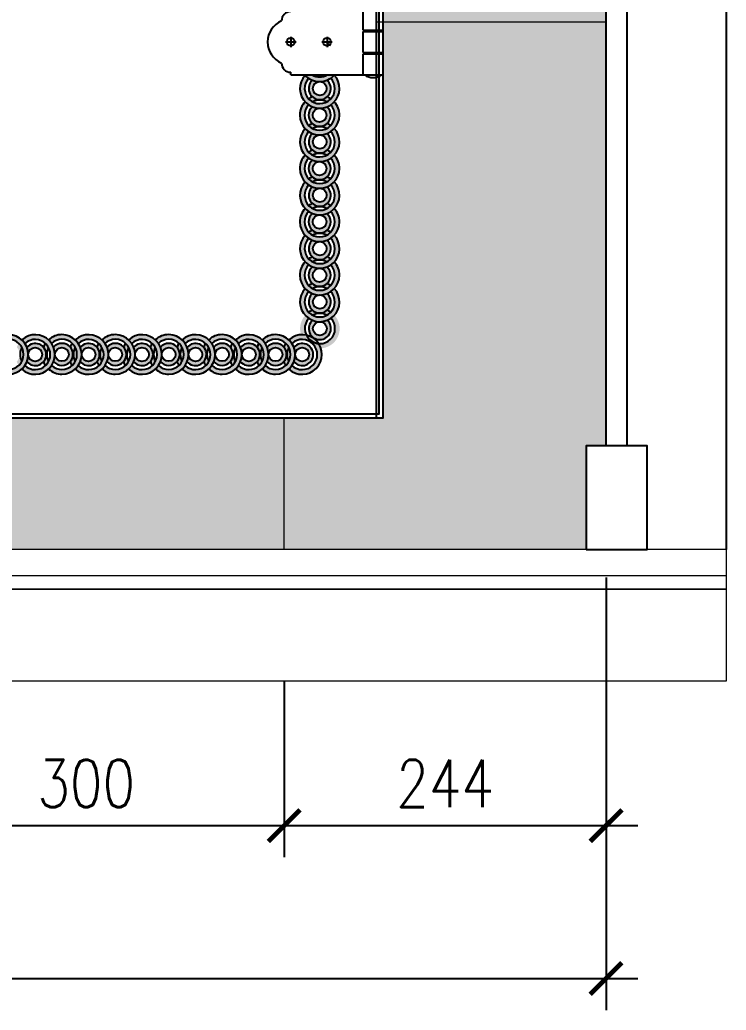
# Model space of a CAD drawing. Header units: millimetres. Extents: x -2167 to 6463, y 877 to 4714.
# Drawn here: x 913 to 1448, y 877 to 1628 of the extents above; entities that cross this region are included whole.
import ezdxf

# ---------------------------------------------------------------- set-up
doc = ezdxf.new("R2010")
doc.units = ezdxf.units.MM
for name, color, linetype in [('1', 7, 'Continuous'), ('deco', 4, 'Continuous'), ('G_board', 3, 'Continuous'), ('wall', 5, 'Continuous')]:
    doc.layers.add(name, color=color, linetype=linetype)
doc.layers.add('marble', color=7, linetype='Continuous', true_color=0xfff8db)
doc.styles.add('ROMANS', font='romans.shx', dxfattribs={"width": 0.8})
doc.dimstyles.new('dwgmodels.com', dxfattribs={"dimscale": 20, "dimtxt": 1.8, "dimasz": 1.2, "dimexe": 1.2, "dimexo": 5, "dimgap": 0.7, "dimtad": 1, "dimdec": 0, "dimzin": 0, "dimdsep": 46, "dimtxsty": 'ROMANS', "dimblk": 'ARCHTICK', "dimcen": 0, "dimdle": 1.2, "dimadec": 3, "dimazin": 0, "dimtfac": 1, "dimtdec": 0, "dimtofl": 0, "dimtmove": 2, "dimatfit": 3, "dimfxl": 1, "dimtolj": 1, "dimtzin": 0, "dimarcsym": 0})

# ---------------------------------------------------------------- blocks, each defined once
blk = doc.blocks.new('detail 1')
at = {"color": 0}
for p, q in [((-15, 25), (-70, 25)), ((-70, 25), (-70, 23)), ((-15, 9), (-15, 25)), ((-15, 25), (0, 25)), ((0, 9), (0, 25)), ((-15, 9), (0, 9)), ((-15, -8), (-15, 8)), ((-15, 8), (0, 8)), ((-14, 9), (-14, 8)), ((-1, 9), (-1, 8)), ((0, -8), (0, 8)), ((-74, 0), (-66, 0)), ((-70, 4), (-70, -4)), ((-46.5, 0), (-38.5, 0)), ((-42.5, 4), (-42.5, -4)), ((-15, -8), (0, -8)), ((-15, -25), (-15, -9)), ((-15, -9), (0, -9)), ((-14, -8), (-14, -9)), ((-1, -8), (-1, -9)), ((0, -25), (0, -9)), ((-70, -25), (-70, -23)), ((-70, -25), (0, -25))]:
    blk.add_line(p, q, dxfattribs=at)
for centre in [(-70, 0), (-42.5, 0)]:
    blk.add_circle(centre, 3, dxfattribs=at)
for centre, radius, start, end in [((-70, 16), 7, 90, 180), ((-7.5, 15.55424823349836), 11.4661338922223, 55.46658278208052, 124.5334172179195), ((-70, 0), 17.5, 113.6293777306665, 246.4218215217928), ((-70, -16), 7, 180, 270), ((-7.5, -15.55424823349836), 11.4661338922223, 235.4665827820805, 304.5334172179195)]:
    blk.add_arc(centre, radius, start, end, dxfattribs=at)
blk = doc.blocks.new('010 d 1')
at = {"layer": 'deco'}
for points in [[(338.0248166290476, 256.873031869949, -0.05945146505573029), (335.344643319484, 254.5382266128181, -2.295541670007369), (318.5793192912533, 254.4564622268626, -0.05945146505577126), (315.8765003537264, 256.7650146626947, 2.26807474215677)], [(338.1521858800697, 257.0156379212531), (332.6130846169981, 257.0156379212531, -0.2673053595532486), (321.189549348579, 257.0156379212531), (315.6504480855074, 257.0156379212531, 0.4514689446447266)], [(332.5117359356736, 253.0249584185476, -0.09490114665590406), (326.9744762235641, 251.9363984240663, -0.4156424207735775), (332.2346341318698, 246.7018265187871, -1), (321.7653658681011, 246.7018265187871, -0.4127858555257721), (326.9744710239393, 251.9363983987096, -0.09490123409775578), (321.4268519654288, 252.9708975050962, 2.649402887511769)], [(315.8765003537264, 216.2962276725557, 0.05945146505583607), (318.5793192912606, 213.9876752367236, 2.295541670009696), (335.3446433194767, 214.0694396226791, 0.05945146505580769), (338.0248166290476, 216.40424487981, -2.268074742157078)], [(315.8765003537264, 196.1698513847405, 0.05945146505580148), (318.5566736632973, 193.8350461276095, 0.1907644661140623), (315.4539487890434, 185.9986460335749, 1), (338.348685176541, 185.9986460335749, 0.1882384196150493), (335.3219976915207, 193.7532817416504, 0.05945146505583921), (338.0248166290476, 196.0618341774862, -0.1859482089239169), (341.9013169827886, 185.9986460335749, -0.9442006352803286), (311.9999999999854, 184.2808706763426), (311.9999999999854, 187.7164213908145, -0.1589121436864572)], [(318.5793192912533, 198.4784038205726, -0.05368345078365667), (321.4268519654215, 199.9639685423354, 0.3774435382074762), (332.5117359356664, 199.9099076288912, -0.0536834507838272), (335.3446433194767, 198.3966394346171, -0.08390256066464098), (332.3061651676981, 196.0897240067898, 0.2483491088320799), (321.5951518150687, 196.1419615554441, -0.08390256066454108)], [(338.0248166290476, 175.9354578896673, -2.268074742157065), (315.8765003537264, 175.8274406824166, 0.05945146505583717), (318.5793192912606, 173.5188882465845, 2.295541670009696), (335.3446433194767, 173.60065263254, 0.05945146505580769)], [(332.4744650173525, 179.7295750472658, -0.05368345078367235), (335.3219976915207, 178.244010325503, -0.08390256066451458), (332.3061651677126, 175.9075680603746, 0.2483491088324094), (321.5951518150687, 175.855330511713, -0.08390256066451454), (318.5566736632973, 178.1622459395476, -0.05368345078365555), (321.3895810471004, 179.6755141338181, 0.3774435382078785)], [(332.5117359356736, 159.4411206387485, -0.05368345078367088), (335.3446433194767, 157.927852444478, -0.08390256066446405), (332.3061651677199, 155.6209370166362, 0.2483491088325868), (321.5951518150687, 155.6731745653051, -0.08390256066451794), (318.5793192912533, 158.0096168304335, -0.0536834507836749), (321.4268519654215, 159.4951815521963, 0.3774435382078678)], [(318.6553566804942, 76.99027846419995, -0.05368345078363891), (321.4882640642973, 78.5035466584668, 0.3774435382082719), (332.5731480345567, 78.55760757191092, -0.05368345078348404), (335.4206807087103, 77.07204285015177, -0.0839025606643952), (332.4048481849022, 74.73560058502699, 0.2483491088322573), (321.6938348322656, 74.6833630363617, -0.08390256066460909)], [(182.2175586628946, 56.02481662906575, -0.05945146505583607), (184.5261110987267, 53.32199769153158, -2.295541670009696), (184.4443467127712, 36.55667366331181, -0.05945146505580769), (182.1095414556403, 33.87650035374099, 2.268074742157078)], [(200.0353825148704, 53.32199769153522, 0.05368345078365667), (198.5498177931149, 50.47446501736704, -0.3774435382074762), (198.6038787065554, 39.38958104712583, 0.0536834507838272), (200.1171469008332, 36.55667366331181, 0.08390256066464098), (202.4240623286605, 39.59515181509414, -0.2483491088320799), (202.3718247800061, 50.30616516772352, 0.08390256066454108)], [(202.3439349507098, 56.02481662906575, -0.05945146505580148), (204.6787402078407, 53.3446433194913, -0.1907644661140623), (212.5151403018681, 56.44736819374884, -1), (212.5151403018681, 33.55263180625116, -0.1882384196150493), (204.7605045937962, 36.57931929127153, -0.05945146505583921), (202.4519521579641, 33.87650035374099, 0.1859482089239169), (212.5151403018681, 30, 0.9442006352803286), (214.2329156591077, 59.90131698280675), (210.7973649446358, 59.90131698280675, 0.1589121436864572)], [(218.7842112881845, 39.42685196543971, 0.05368345078367235), (220.2697760099472, 36.57931929127153, 0.08390256066451458), (222.6062182750757, 39.59515181507959, -0.2483491088324094), (222.6584558237373, 50.30616516772352, 0.08390256066451454), (220.3515403959027, 53.34464331949493, 0.05368345078365555), (218.8382722016322, 50.51173593569183, -0.3774435382078785)], [(222.5783284457793, 33.87650035374099, 2.268074742157065), (222.6863456530336, 56.02481662906575, -0.05945146505583717), (224.9948980888657, 53.32199769153158, -2.295541670009696), (224.9131337029103, 36.55667366331181, -0.05945146505580769)], [(240.5041695050095, 53.32199769153522, 0.05368345078365667), (239.018604783254, 50.47446501736704, -0.3774435382074762), (239.0726656966945, 39.38958104712583, 0.0536834507838272), (240.5859338909722, 36.55667366331181, 0.08390256066464098), (242.8928493187996, 39.59515181509414, -0.2483491088320799), (242.8406117701452, 50.30616516772352, 0.08390256066454108)], [(242.8127219408489, 56.02481662906575, -0.05945146505580148), (245.1475271979798, 53.3446433194913, -0.1907644661140623), (252.9839272920071, 56.44736819374884, -1), (252.9839272920071, 33.55263180625116, -0.1882384196150493), (245.2292915839353, 36.57931929127153, -0.05945146505583921), (242.9207391481032, 33.87650035374099, 0.1859482089239169), (252.9839272920071, 30, 0.9442006352803286), (254.7017026492467, 59.90131698280675), (251.2661519347748, 59.90131698280675, 0.1589121436864572)], [(259.2529982783235, 39.42685196543971, 0.05368345078367235), (260.7385630000863, 36.57931929127153, 0.08390256066451458), (263.0750052652147, 39.59515181507959, -0.2483491088324094), (263.1272428138764, 50.30616516772352, 0.08390256066451454), (260.8203273860418, 53.34464331949493, 0.05368345078365555), (259.3070591917713, 50.51173593569183, -0.3774435382078785)], [(263.0471154359184, 33.87650035374099, 2.268074742157065), (263.1551326431727, 56.02481662906575, -0.05945146505583717), (265.4636850790048, 53.32199769153158, -2.295541670009696), (265.3819206930493, 36.55667366331181, -0.05945146505580769)], [(280.9729564951485, 53.32199769153522, 0.05368345078365667), (279.487391773393, 50.47446501736704, -0.3774435382074762), (279.5414526868335, 39.38958104712583, 0.0536834507838272), (281.0547208811113, 36.55667366331181, 0.08390256066464098), (283.3616363089386, 39.59515181509414, -0.2483491088320799), (283.3093987602842, 50.30616516772352, 0.08390256066454108)], [(283.2815089309879, 56.02481662906575, -0.05945146505580148), (285.6163141881188, 53.3446433194913, -0.1907644661140623), (293.4527142821462, 56.44736819374884, -1), (293.4527142821462, 33.55263180625116, -0.1882384196150493), (285.6980785740743, 36.57931929127153, -0.05945146505583921), (283.3895261382422, 33.87650035374099, 0.1859482089239169), (293.4527142821462, 30, 0.9442006352803286), (295.1704896393858, 59.90131698280675), (291.7349389249139, 59.90131698280675, 0.1589121436864572)], [(299.7217852684626, 39.42685196543971, 0.05368345078367235), (301.2073499902253, 36.57931929127153, 0.08390256066451458), (303.5437922553538, 39.59515181507959, -0.2483491088324094), (303.5960298040154, 50.30616516772352, 0.08390256066451454), (301.2891143761808, 53.34464331949493, 0.05368345078365555), (299.7758461819103, 50.51173593569183, -0.3774435382078785)], [(303.5159024260574, 33.87650035374099, 2.268074742157065), (303.6239196333117, 56.02481662906575, -0.05945146505583717), (305.9324720691438, 53.32199769153158, -2.295541670009696), (305.8507076831884, 36.55667366331181, -0.05945146505580769)]]:
    blk.add_hatch(color=8, dxfattribs=at).paths.add_polyline_path(points)
h = blk.add_hatch(color=8, dxfattribs=at)
h.paths.add_polyline_path([(315.8765003537264, 236.6386383748795, 0.05945146505581327), (318.5566736632973, 234.3038331177486, 0.1907644661139884), (315.4539487890434, 226.4674330237176), (311.9999999999854, 226.4674330237176), (311.9999999999854, 228.1852083809536, -0.158912143686435)])
h.paths.add_polyline_path([(318.5793192912533, 238.9471908107153, -0.05368345078365667), (321.4268519654215, 240.4327555324744, 0.3774435382074762), (332.5117359356664, 240.3786946190303, -0.0536834507838272), (335.3446433194767, 238.8654264247562, -0.08390256066464098), (332.3061651676981, 236.5585109969288, 0.2483491088320799), (321.5951518150687, 236.6107485455832, -0.08390256066454108)])
h.paths.add_polyline_path([(335.3219976915207, 234.2220687317931, 0.05945146505581555), (338.0248166290476, 236.5306211676252, -0.1859482089239192), (341.9013169827886, 226.4674330237176), (338.348685176541, 226.4674330237176, 0.1882384196150771)])
edge = h.paths.add_edge_path()
edge.add_arc((326.9013169827886, 226.4674330237176), 5.234634131884603, 360, 449.72057103817485, ccw=False)
edge.add_line((332.1359511146802, 226.4674330237176), (335.2894770937201, 226.4674330237176))
edge.add_arc((326.9013169827886, 226.4674330237176), 8.388160110928236, 360, 408.3631908153294)
edge.add_arc((326.9999999999854, 246.7018265187871), 14.99999999999986, 269.720571038175, 291.40538780452744, ccw=False)
edge = h.paths.add_edge_path()
edge.add_arc((326.9013169827886, 226.4674330237176), 5.234634131884603, 449.72057103817485, 540, ccw=False)
edge.add_arc((326.9999999999854, 246.7018265187871), 14.99999999999986, 248.03575427182528, 269.720571038175, ccw=False)
edge.add_arc((326.9013169827886, 226.4674330237176), 8.388160110927426, 491.0779512610138, 540)
edge.add_line((318.5131568718643, 226.4674330237176), (321.6666828509042, 226.4674330237176))
h = blk.add_hatch(color=8, dxfattribs=at)
h.paths.add_polyline_path([(318.5566736632973, 218.6310329296866, -0.05368345078365555), (321.3895810471004, 220.1443011239571, 0.3774435382078785), (332.4744650173525, 220.1983620374049, -0.05368345078367235), (335.3219976915207, 218.7127973156421, -0.08390256066451458), (332.3061651677126, 216.3763550505137, 0.2483491088324094), (321.5951518150687, 216.324117501852, -0.08390256066451454)], flags=17)
h.paths.add_polyline_path([(311.9999999999854, 224.7496576664817), (311.9999999999854, 226.4674330237176), (315.4539487890434, 226.4674330237176, 1), (338.348685176541, 226.4674330237176), (341.9013169827886, 226.4674330237176, -0.9442006352803286)])
edge = h.paths.add_edge_path()
edge.add_arc((326.9013169827886, 226.4674330237176), 5.234634131884603, 180, 360, ccw=False)
edge.add_line((321.6666828509042, 226.4674330237176), (318.5131568718643, 226.4674330237176))
edge.add_arc((326.9013169827886, 226.4674330237176), 8.388160110927968, 540, 720)
edge.add_line((335.2894770937201, 226.4674330237176), (332.1359511146802, 226.4674330237176))
h = blk.add_hatch(color=8, dxfattribs=at)
edge = h.paths.add_edge_path()
edge.add_arc((326.9999999999854, 206.2330395286481), 5.234634131884632, 180, 540, ccw=False)
edge = h.paths.add_edge_path()
edge.add_arc((326.9013169827886, 226.4674330237176), 15.00000000000008, 248.5946121954816, 270.2794289618319, ccw=False)
edge.add_arc((326.9999999999854, 206.2330395286481), 8.388160110927997, 491.6368091846762, 768.9220487389896)
edge.add_arc((326.9013169827886, 226.4674330237176), 15.00000000000008, 270.27942896183185, 291.96424572818415, ccw=False)
h = blk.add_hatch(color=8, dxfattribs=at)
edge = h.paths.add_edge_path()
edge.add_arc((326.9013169827886, 185.9986460335786), 5.234634131884603, 180, 540, ccw=False)
edge = h.paths.add_edge_path()
edge.add_arc((326.9999999999854, 206.2330395286481), 14.99999999999987, 248.03575427181602, 269.72057103816854, ccw=False)
edge.add_arc((326.9013169827886, 185.9986460335749), 8.388160110928236, 491.0779512610071, 768.3631908153294)
edge.add_arc((326.9999999999854, 206.2330395286481), 14.99999999999987, 269.72057103816854, 291.4053878045181, ccw=False)
h = blk.add_hatch(color=8, dxfattribs=at)
edge = h.paths.add_edge_path()
edge.add_arc((326.9999999999854, 165.7642525385054), 5.234634131884603, 180, 540, ccw=False)
edge = h.paths.add_edge_path()
edge.add_arc((326.9013169827958, 185.9986460335749), 15.00000000000002, 248.5946121954725, 270.27942896182543, ccw=False)
edge.add_arc((326.9999999999854, 165.7642525385054), 8.38816011092797, 491.6368091846666, 768.9220487389805)
edge.add_arc((326.9013169827958, 185.9986460335749), 15.00000000000002, 270.2794289618254, 291.96424572817466, ccw=False)
h = blk.add_hatch(color=8, dxfattribs=at)
h.paths.add_polyline_path([(311.9999999999854, 143.8120836862036), (311.9999999999854, 147.2476344006755, -0.1589121436864541), (315.8765003537264, 155.7010643945978, 0.05945146505582116), (318.5566736633045, 153.3662591374741, 0.190764466114197), (315.4539487890434, 145.5298590434359, 1), (338.348685176541, 145.5298590434359, 0.1882384196150493), (335.3219976915207, 153.2844947515114, 0.05945146505583921), (338.0248166290476, 155.5930471873471, -0.1859482089239169), (341.9013169827886, 145.5298590434359, -0.9442006352803286)])
h.paths.add_polyline_path([(318.5566736632973, 137.6934589494085, -0.05368345078365555), (321.3895810471004, 139.2067271436754, 0.3774435382078785), (332.4744650173525, 139.2607880571268, -0.05368345078367235), (335.3219976915207, 137.775223335364, -0.08390256066451458), (332.3061651677126, 135.4387810702356, 0.2483491088324094), (321.5951518150687, 135.3865435215703, -0.08390256066451454)], flags=17)
h.paths.add_polyline_path([(315.8765003537264, 135.3586536922776, 0.05945146505583607), (318.5793192912606, 133.0501012564418, 2.295541670009696), (335.3446433194767, 133.1318656423973, 0.05945146505580769), (338.0248166290476, 135.4666708995283, -2.268074742157078)])
h.paths.add_polyline_path([(318.5793192912533, 117.5408298402945, -0.05368345078365667), (321.4268519654215, 119.0263945620572, 0.3774435382074762), (332.5117359356664, 118.9723336486095, -0.0536834507838272), (335.3446433194767, 117.4590654543354, -0.08390256066464098), (332.3061651676981, 115.152150026508, 0.2483491088320799), (321.5951518150687, 115.2043875751624, -0.08390256066454108)], flags=17)
h.paths.add_polyline_path([(335.3219976915207, 112.8157077613723, 0.05945146505581773), (338.0248166290476, 115.1242601972081, -0.1859482089239186), (341.9013169827886, 105.0610720532968, -0.9442006352803286), (311.9999999999854, 103.3432966960609), (311.9999999999854, 106.7788474105328, -0.1589121436864541), (315.8765003537264, 115.2322774044587, 0.05945146505582116), (318.5566736633045, 112.8974721473314, 0.190764466114197), (315.4539487890434, 105.0610720532968, 1), (338.348685176541, 105.0610720532968, 0.1882384196150778)])
h = blk.add_hatch(color=8, dxfattribs=at)
edge = h.paths.add_edge_path()
edge.add_arc((326.9013169827886, 145.5298590434359), 5.234634131884603, 180, 540, ccw=False)
edge = h.paths.add_edge_path()
edge.add_arc((326.9999999999854, 165.7642525385054), 14.99999999999991, 248.0357542718158, 269.72057103816877, ccw=False)
edge.add_arc((326.9013169827958, 145.5298590434359), 8.388160110926211, 491.0779512610223, 768.3631908153358)
edge.add_arc((326.9999999999854, 165.7642525385054), 14.99999999999991, 269.72057103816877, 291.40538780451834, ccw=False)
h = blk.add_hatch(color=8, dxfattribs=at)
h.paths.add_polyline_path([(321.3895810471004, 70.91541696291824, 0.09490123409785182), (326.9268459588347, 69.8268569430802, 0.4156427120057972), (321.6666828509042, 64.59228506315776, 1), (332.1359511146802, 64.59228506315776, 0.4127858555258322), (326.9268459588347, 69.8268569430802, 0.09490123409785421), (332.4744650173525, 70.86135604947049, -0.2142134381102098), (335.2894770937201, 64.59228506315776, -1), (318.5131568718643, 64.59228506315776, -0.2167651491654236)])
h.paths.add_polyline_path([(321.4268519654215, 91.09574954454001, 0.09490123409785127), (326.9744710239393, 90.06125043814973, 0.4127858555258322), (321.7653658681011, 84.82667855822729, 1), (332.2346341318698, 84.82667855822729, 0.415642712005794), (326.9744710239393, 90.06125043814973, 0.0949012340978565), (332.5117359356736, 91.14981045798777, -2.64940288751044)])
h.paths.add_polyline_path([(318.5131568718643, 105.0610720532968, -0.2167651491653986), (321.3895810471004, 111.3842039530609, 0.09490123409788347), (326.9268459588347, 110.2956439332193, 0.415642712005743), (321.6666828509042, 105.0610720532968, 1), (332.1359511146802, 105.0610720532968, 0.4127858555257814), (326.9268459588347, 110.2956439332193, 0.09490123409786572), (332.4744650173525, 111.3301430396095, -0.2142134381101718), (335.2894770937201, 105.0610720532968, -1)])
h.paths.add_polyline_path([(321.4268519654215, 131.5645365346791, 0.09490123409786369), (326.9744710239393, 130.5300374282888, 0.4127858555257814), (321.7653658681011, 125.2954655483663, 1), (332.2346341318698, 125.2954655483663, 0.415642712005743), (326.9744710239393, 130.5300374282888, 0.09490123409786891), (332.5117359356736, 131.6185974481268, -2.649402887509968)])
h = blk.add_hatch(color=8, dxfattribs=at)
h.paths.add_polyline_path([(318.5566736632973, 97.22467195926583, -0.05368345078365555), (321.3895810471004, 98.73794015353633, 0.3774435382078785), (332.4744650173525, 98.79200106698408, -0.05368345078367235), (335.3219976915207, 97.30643634522494, -0.08390256066451458), (332.3061651677126, 94.96999408009287, 0.2483491088324094), (321.5951518150687, 94.91775653143122, -0.08390256066451454)])
h.paths.add_polyline_path([(315.8765003537264, 94.88986670213853, 0.05945146505583607), (318.5793192912606, 92.5813142663028, 2.295541670009696), (335.3446433194767, 92.66307865225826, 0.05945146505580769), (338.0248166290476, 94.9978839093892, -2.268074742157078)])
h = blk.add_hatch(color=8, dxfattribs=at)
h.paths.add_polyline_path([(315.9751833709233, 74.65547320706537, 0.05945146505586778), (318.6780023084575, 72.34692077123327, 0.30023562209265), (316.6576711078524, 59.89893776379176, 0.06127627796254507), (313.0307923779474, 59.38705183471393, -0.2793924117047625)])
h.paths.add_polyline_path([(335.4433263366736, 72.42868515719238, 0.05945146505574787), (338.1234996462445, 74.76349041431604, -0.1589121436883807), (341.9999999999927, 66.3100604202773), (341.9999999999927, 62.87450970598002, -0.3075336562293679), (330.9927150920703, 50.10655021125785, 0.06127627796237676), (329.3117483798342, 53.36087463240983, 0.5893626497081862)])
h = blk.add_hatch(color=8, dxfattribs=at)
h.paths.add_polyline_path([(91.10877933145093, 60, -1), (91.10877933145093, 30, -0.1859482089239019), (81.04559118753969, 33.87650035374099, 0.05945146505582068), (83.35414362337906, 36.57931929126789, 0.1882384196149307), (91.10877933145093, 33.55263180625116, 1), (91.10877933145093, 56.44736819374884, 0.1907644661140298), (83.27237923741632, 53.34464331949493, 0.05945146505583004), (80.93757398028538, 56.02481662906575, -0.1884721506643295)])
h.paths.add_polyline_path([(97.43191123121505, 50.51173593569183, -0.05368345078366103), (98.94517942547827, 53.34464331949493, -0.08390256066451372), (101.2520948533129, 50.30616516772352, 0.2483491088324228), (101.1998573046512, 39.59515181507959, -0.08390256066450899), (98.8634150395228, 36.57931929127153, -0.05368345078366642), (97.37785031776002, 39.42685196543971, 0.3774435382078956)], flags=17)
h.paths.add_polyline_path([(101.1719674753549, 33.87650035374099, 0.05945146505583442), (103.5067727324858, 36.55667366331181, 2.295541670009481), (103.5885371184486, 53.32199769153522, 0.05945146505584114), (101.2799846826092, 56.02481662906575, -2.268074742156999)])
h.paths.add_polyline_path([(105.0200409267563, 39.38958104711492, 0.09490123409786126), (106.1086009466017, 44.92684595885294, 1.002441455658438), (116.5778069584048, 44.90131698280675, 0.9975644905304957), (106.1086009466017, 44.92684595885294, 0.0949012340978676), (105.0741018402114, 50.47446501736704, -2.649402887509948)], flags=17)
h.paths.add_polyline_path([(117.6122438128295, 50.47446501737068, -0.05368345078363309), (119.0978085345923, 53.32199769153522, -0.08390256066447437), (121.434250799728, 50.30616516772716, 0.2483491088324942), (121.4864883483824, 39.59515181508323, -0.08390256066451782), (119.1795729205478, 36.55667366331181, -0.05368345078366085), (117.6663047262773, 39.38958104711492, 0.3774435382079481)], flags=17)
h = blk.add_hatch(color=8, dxfattribs=at)
h.paths.add_polyline_path([(131.57756632159, 60, -1), (131.57756632159, 30, -0.1859482089238938), (121.5143781776787, 33.87650035374099, 0.05945146505582093), (123.8229306135108, 36.57931929127153, 0.1882384196150801), (131.57756632159, 33.55263180625116, 1), (131.57756632159, 56.44736819374884, 0.1907644661140095), (123.7411662275554, 53.34464331949493, 0.0594514650558185), (121.4063609704244, 56.02481662906575, -0.1884721506643204)])
h.paths.add_polyline_path([(131.57756632159, 53.38816011092786, -1), (131.57756632159, 36.61183988907214, -0.2142134381101417), (125.3084953352809, 39.42685196543607, 0.09490117566719697), (126.3429944586169, 44.97446754944758, 0.997564159483277), (136.8122004534744, 45, 1.002441126186919), (126.3429944248855, 44.97447446455408, 0.09490117623740187), (125.2544344218259, 50.51173593569183, -0.2167651491653838)], flags=17)
h = blk.add_hatch(color=8, dxfattribs=at)
h.paths.add_polyline_path([(139.4139664156246, 53.34464331949493, 0.05368345078365555), (137.9006982213541, 50.51173593569183, -0.3774435382078785), (137.8466373079063, 39.42685196543971, 0.05368345078367235), (139.3322020296619, 36.57931929127153, 0.08390256066451458), (141.6686442947976, 39.59515181507959, -0.2483491088324094), (141.7208818434592, 50.30616516772352, 0.08390256066451454)])
h.paths.add_polyline_path([(141.7487716727483, 56.02481662906575, -0.05945146505583607), (144.0573241085876, 53.32199769153158, -2.295541670009696), (143.9755597226322, 36.55667366331181, -0.05945146505580769), (141.6407544655012, 33.87650035374099, 2.268074742157078)])
edge = h.paths.add_edge_path()
edge.add_arc((151.8119598166595, 44.90131698280675), 5.234634131884633, 180, 540, ccw=False)
edge = h.paths.add_edge_path()
edge.add_arc((131.57756632159, 44.99999999999636), 15.00000000000064, 359.72057103817644, 381.4053878045282, ccw=False)
edge.add_arc((131.57756632159, 44.99999999999636), 15.00000000000064, 338.03575427182705, 359.72057103817644, ccw=False)
edge.add_arc((151.8119598166595, 44.90131698280675), 8.388160110928315, 221.0779512610155, 498.3631908153313)
h = blk.add_hatch(color=8, dxfattribs=at)
h.paths.add_polyline_path([(161.8751479605708, 56.02481662906575, -0.05945146505581327), (164.2099532177017, 53.34464331949493, -0.1907644661139884), (172.046353311729, 56.44736819374884), (172.046353311729, 59.90131698280675), (170.3285779544967, 59.90131698280675, 0.158912143686435)])
h.paths.add_polyline_path([(159.5665955247314, 53.32199769153522, 0.05368345078365667), (158.0810308029759, 50.47446501736704, -0.3774435382074762), (158.1350917164164, 39.38958104712583, 0.0536834507838272), (159.6483599106941, 36.55667366331181, 0.08390256066464098), (161.9552753385215, 39.59515181509414, -0.2483491088320799), (161.9030377898671, 50.30616516772352, 0.08390256066454108)])
h.paths.add_polyline_path([(164.2917176036572, 36.57931929127153, -0.05945146505581555), (161.9831651678251, 33.87650035374099, 0.1859482089239192), (172.046353311729, 30), (172.046353311729, 33.55263180624752, -0.1882384196150771)])
edge = h.paths.add_edge_path()
edge.add_arc((172.046353311729, 45), 5.234634131884625, 90.00000000000972, 180.2794289618283, ccw=False)
edge.add_line((172.046353311729, 50.23463413188438), (172.046353311729, 53.38816011092786))
edge.add_arc((172.046353311729, 45), 8.388160110927828, 450.0000000000085, 498.9220487389934)
edge.add_arc((151.8119598166595, 44.90131698280675), 14.99999999999925, 360.279428961827, 381.9642457281749, ccw=False)
edge = h.paths.add_edge_path()
edge.add_arc((172.046353311729, 45), 5.234634131884625, 180.2794289618283, 269.99999999999034, ccw=False)
edge.add_arc((151.8119598166595, 44.90131698280675), 14.99999999999925, 338.5946121954732, 360.279428961827, ccw=False)
edge.add_arc((172.046353311729, 45), 8.388160110928409, 221.6368091846658, 269.9999999999985)
edge.add_line((172.046353311729, 36.61183988907214), (172.046353311729, 39.76536586811562))
h = blk.add_hatch(color=8, dxfattribs=at)
h.paths.add_polyline_path([(179.8827534057637, 53.34464331949493, 0.05368345078365555), (178.3694852114932, 50.51173593569183, -0.3774435382078785), (178.3154242980454, 39.42685196543971, 0.05368345078367235), (179.8009890198009, 36.57931929127153, 0.08390256066451458), (182.1374312849366, 39.59515181507959, -0.2483491088324094), (182.1896688335983, 50.30616516772352, 0.08390256066451454)], flags=17)
h.paths.add_polyline_path([(173.7641286689686, 59.90131698280675), (172.046353311729, 59.90131698280675), (172.046353311729, 56.44736819374884, -1), (172.046353311729, 33.55263180625116), (172.046353311729, 30, 0.9442006352803286)])
edge = h.paths.add_edge_path()
edge.add_arc((172.046353311729, 45), 5.234634131884624, 269.9999999999897, 450.0000000000103, ccw=False)
edge.add_line((172.046353311729, 39.76536586811562), (172.046353311729, 36.61183988907214))
edge.add_arc((172.046353311729, 45), 8.388160110928311, 270, 450)
edge.add_line((172.046353311729, 53.38816011092786), (172.046353311729, 50.23463413188438))
h = blk.add_hatch(color=8, dxfattribs=at)
edge = h.paths.add_edge_path()
edge.add_arc((192.2807468067986, 44.90131698280675), 5.234634131884619, 180, 540, ccw=False)
edge = h.paths.add_edge_path()
edge.add_arc((172.046353311729, 45), 15.00000000000054, 359.72057103816974, 381.40538780452084, ccw=False)
edge.add_arc((172.046353311729, 45), 15.00000000000054, 338.03575427181937, 359.72057103816974, ccw=False)
edge.add_arc((192.2807468067986, 44.90131698280675), 8.388160110928256, 221.0779512610074, 498.3631908153224)
h = blk.add_hatch(color=8, dxfattribs=at)
edge = h.paths.add_edge_path()
edge.add_arc((212.5151403018681, 45), 5.234634131884619, 180, 540, ccw=False)
edge = h.paths.add_edge_path()
edge.add_arc((192.2807468067986, 44.90131698280675), 14.99999999999926, 360.2794289618337, 381.96424572818233, ccw=False)
edge.add_arc((192.2807468067986, 44.90131698280675), 14.99999999999926, 338.5946121954807, 360.2794289618337, ccw=False)
edge.add_arc((212.5151403018681, 45), 8.388160110928409, 221.6368091846658, 498.9220487389924)
h = blk.add_hatch(color=8, dxfattribs=at)
edge = h.paths.add_edge_path()
edge.add_arc((232.7495337969376, 44.90131698280675), 5.234634131884619, 180, 540, ccw=False)
edge = h.paths.add_edge_path()
edge.add_arc((212.5151403018681, 44.99999999999636), 15.00000000000064, 359.72057103817644, 381.4053878045282, ccw=False)
edge.add_arc((212.5151403018681, 44.99999999999636), 15.00000000000064, 338.03575427182705, 359.72057103817644, ccw=False)
edge.add_arc((232.7495337969376, 44.90131698280675), 8.388160110928315, 221.0779512610155, 498.3631908153313)
h = blk.add_hatch(color=8, dxfattribs=at)
edge = h.paths.add_edge_path()
edge.add_arc((252.9839272920071, 45), 5.234634131884619, 180, 540, ccw=False)
edge = h.paths.add_edge_path()
edge.add_arc((232.7495337969376, 44.90131698280675), 14.99999999999926, 360.2794289618337, 381.96424572818233, ccw=False)
edge.add_arc((232.7495337969376, 44.90131698280675), 14.99999999999926, 338.5946121954807, 360.2794289618337, ccw=False)
edge.add_arc((252.9839272920071, 45), 8.388160110928409, 221.6368091846658, 498.9220487389924)
h = blk.add_hatch(color=8, dxfattribs=at)
edge = h.paths.add_edge_path()
edge.add_arc((273.2183207870767, 44.90131698280675), 5.234634131884619, 180, 540, ccw=False)
edge = h.paths.add_edge_path()
edge.add_arc((252.9839272920071, 44.99999999999636), 15.00000000000064, 359.72057103817644, 381.4053878045282, ccw=False)
edge.add_arc((252.9839272920071, 44.99999999999636), 15.00000000000064, 338.03575427182705, 359.72057103817644, ccw=False)
edge.add_arc((273.2183207870767, 44.90131698280675), 8.388160110928315, 221.0779512610155, 498.3631908153313)
h = blk.add_hatch(color=8, dxfattribs=at)
edge = h.paths.add_edge_path()
edge.add_arc((293.4527142821462, 45), 5.234634131884619, 180, 540, ccw=False)
edge = h.paths.add_edge_path()
edge.add_arc((273.2183207870767, 44.90131698280675), 14.99999999999926, 360.2794289618337, 381.96424572818233, ccw=False)
edge.add_arc((273.2183207870767, 44.90131698280675), 14.99999999999926, 338.5946121954807, 360.2794289618337, ccw=False)
edge.add_arc((293.4527142821462, 45), 8.388160110928409, 221.6368091846658, 498.9220487389924)
h = blk.add_hatch(color=8, dxfattribs=at)
edge = h.paths.add_edge_path()
edge.add_arc((313.6871077772157, 44.90131698280675), 5.234634131884619, 180, 540, ccw=False)
edge = h.paths.add_edge_path()
edge.add_arc((293.4527142821462, 44.99999999999636), 15.00000000000064, 359.72057103817644, 381.4053878045282, ccw=False)
edge.add_arc((293.4527142821462, 44.99999999999636), 15.00000000000064, 338.03575427182705, 359.72057103817644, ccw=False)
edge.add_arc((313.6871077772157, 44.90131698280675), 8.388160110928315, 221.0779512610155, 498.3631908153313)
h = blk.add_hatch(color=8, dxfattribs=at)
h.paths.add_polyline_path([(313.0307923779546, 59.38705183471029, -0.06127627796242364), (316.6576711078524, 59.89893776378813, 0.1049106412440202), (319.4627658757527, 56.0638029020447, 0.1049106412441807), (314.7117590901908, 56.13272741355831, -0.06127627796239168)])
h.paths.add_polyline_path([(324.5607415942723, 53.42979914392345, 0.1049106412440491), (329.3117483798269, 53.36087463240983, -0.06127627796254378), (330.9927150920776, 50.10655021125422, -0.06127627796257713), (327.3658363621726, 49.59466428216911, 0.1049106412441864)])
edge = h.paths.add_edge_path()
edge.add_arc((313.6313281186231, 44.90131698280675), 11.44736819375195, 386.08355574924957, 441.7290852717473, ccw=False)
edge.add_arc((327.0986830171751, 64.59228506315776), 14.99999999999752, 257.7375210276435, 271.0205045664842)
edge.add_arc((316.9248244529299, 44.90131698272307), 11.44736819375195, 384.204430586526, 408.1605460011459)
edge.add_arc((327.0986830172187, 64.59228506312502), 11.44736819374847, 228.1605460005138, 257.1907907531167, ccw=False)
edge.add_arc((316.9248244528353, 44.90131698280675), 11.44736819375195, 437.1907907531167, 458.2709147282527)
at = {"layer": 'deco', "color": 0}
for centre in [(326.9999999999854, 246.7018265187871), (326.9013169827886, 226.4674330237176), (326.9999999999854, 206.2330395286481), (326.9013169827886, 185.9986460335786), (326.9999999999854, 165.7642525385054), (326.9013169827886, 145.5298590434359), (326.9999999999854, 125.2954655483663), (326.9013169827886, 105.0610720532968), (326.9999999999854, 84.82667855822729), (327.0986830171823, 64.59228506315776), (111.3431728265205, 44.90131698280675), (131.57756632159, 45), (151.8119598166595, 44.90131698280675), (172.046353311729, 45), (192.2807468067986, 44.90131698280675), (212.5151403018681, 45), (232.7495337969376, 44.90131698280675), (252.9839272920071, 45), (273.2183207870767, 44.90131698280675), (293.4527142821462, 45), (313.6871077772157, 44.90131698280675)]:
    blk.add_circle(centre, 5.234634131884624, dxfattribs=at)
for centre, radius, start, end in [((326.9013169827886, 266.9362200138567), 15, 55.74421229065599, 68.03575427182392), ((326.9999999999854, 246.7018265187871), 15, 137.8650410652823, 42.6938168584242), ((326.9013169827886, 266.9362200138567), 15, 221.4046040896254, 318.5953959103746), ((326.9013169827886, 266.9362200138567), 11.44736819375063, 240.0688467102119, 299.9311532897881), ((326.9999999999854, 246.7018265187871), 11.44736819375063, 137.3579150230787, 43.20094290025797), ((326.9999999999854, 246.7018265187871), 8.388160110927936, 131.6368091847651, 48.92204873886028), ((326.9013169827886, 226.4674330237176), 15, 111.4053878045185, 123.69692978597), ((326.9013169827886, 226.4674330237176), 15, 137.3061831415758, 180), ((326.9013169827886, 226.4674330237176), 11.44736819375063, 136.799057099742, 180), ((326.9013169827886, 226.4674330237176), 11.44736819375063, 61.82620321212362, 117.6149388639875), ((326.9013169827886, 226.4674330237176), 15, 55.74421229065599, 68.03575427182392), ((326.9013169827886, 226.4674330237176), 11.44736819375063, 0, 42.64208497692129), ((326.9013169827886, 226.4674330237176), 15, 0, 42.13495893471769), ((326.9013169827886, 226.4674330237176), 15, 180, 0), ((326.9013169827886, 226.4674330237176), 11.44736819375063, 180, 0), ((326.9013169827886, 226.4674330237176), 8.388160110927936, 131.0779512611397, 180), ((326.9013169827886, 226.4674330237176), 8.388160110927936, 180, 0), ((326.9013169827886, 226.4674330237176), 8.388160110927936, 0, 48.36319081523494), ((326.9999999999854, 206.2330395286481), 15, 111.9642457281761, 124.255787709344), ((326.9999999999854, 206.2330395286481), 15, 56.30307021402996, 68.59461219548152), ((326.9999999999854, 206.2330395286481), 15, 137.8650410652823, 42.6938168584242), ((326.9999999999854, 206.2330395286481), 11.44736819375063, 137.3579150230787, 43.20094290025797), ((326.9999999999854, 206.2330395286481), 8.388160110927936, 131.6368091847651, 48.92204873886028), ((326.9999999999854, 206.2330395286481), 11.44736819375063, 62.38506113601251, 118.1737967878764), ((326.9013169827886, 185.9986460335786), 15, 137.3061831415758, 180), ((326.9013169827886, 185.9986460335786), 15, 111.4053878045185, 123.69692978597), ((326.9013169827886, 185.9986460335786), 11.44736819375063, 61.82620321212362, 117.6149388639875), ((326.9013169827886, 185.9986460335786), 15, 55.74421229065599, 68.03575427182392), ((326.9013169827886, 185.9986460335786), 15, 0, 42.13495893471769), ((326.9013169827886, 185.9986460335786), 11.44736819375063, 136.799057099742, 180), ((326.9013169827886, 185.9986460335786), 8.388160110927936, 131.0779512611397, 180), ((326.9013169827886, 185.9986460335786), 8.388160110927936, 0, 48.36319081523494), ((326.9013169827886, 185.9986460335786), 11.44736819375063, 0, 42.64208497692129), ((326.9013169827886, 185.9986460335786), 15, 180, 0), ((326.9013169827886, 185.9986460335786), 11.44736819375063, 180, 0), ((326.9013169827886, 185.9986460335786), 8.388160110927936, 180, 0), ((326.9999999999854, 165.7642525385054), 15, 137.8650410652823, 42.6938168584242), ((326.9999999999854, 165.7642525385054), 11.44736819375063, 137.3579150230787, 43.20094290025797), ((326.9999999999854, 165.7642525385054), 15, 111.9642457281761, 124.255787709344), ((326.9999999999854, 165.7642525385054), 11.44736819375063, 62.38506113601251, 118.1737967878764), ((326.9999999999854, 165.7642525385054), 15, 56.30307021402996, 68.59461219548152), ((326.9999999999854, 165.7642525385054), 8.388160110927936, 131.6368091847651, 48.92204873886028), ((326.9013169827886, 145.5298590434359), 15, 111.4053878045185, 123.69692978597), ((326.9013169827886, 145.5298590434359), 15, 55.74421229065599, 68.03575427182392), ((326.9013169827886, 145.5298590434359), 15, 137.3061831415758, 180), ((326.9013169827886, 145.5298590434359), 11.44736819375063, 136.799057099742, 180), ((326.9013169827886, 145.5298590434359), 8.388160110927936, 131.0779512611397, 180), ((326.9013169827886, 145.5298590434359), 11.44736819375063, 61.82620321212362, 117.6149388639875), ((326.9013169827886, 145.5298590434359), 8.388160110927936, 0, 48.36319081523494), ((326.9013169827886, 145.5298590434359), 11.44736819375063, 0, 42.64208497692129), ((326.9013169827886, 145.5298590434359), 15, 0, 42.13495893471769), ((326.9013169827886, 145.5298590434359), 15, 180, 0), ((326.9013169827886, 145.5298590434359), 11.44736819375063, 180, 0), ((326.9013169827886, 145.5298590434359), 8.388160110927936, 180, 0), ((326.9999999999854, 125.2954655483663), 15, 137.8650410652823, 42.6938168584242), ((326.9999999999854, 125.2954655483663), 15, 111.9642457281761, 124.255787709344), ((326.9999999999854, 125.2954655483663), 11.44736819375063, 62.38506113601251, 118.1737967878764), ((326.9999999999854, 125.2954655483663), 15, 56.30307021402996, 68.59461219548152), ((326.9999999999854, 125.2954655483663), 11.44736819375063, 137.3579150230787, 43.20094290025797), ((326.9999999999854, 125.2954655483663), 8.388160110927936, 131.6368091847651, 48.92204873886028), ((326.9013169827886, 105.0610720532968), 15, 137.3061831415758, 180), ((326.9013169827886, 105.0610720532968), 11.44736819375063, 136.799057099742, 180), ((326.9013169827886, 105.0610720532968), 15, 111.4053878045185, 123.69692978597), ((326.9013169827886, 105.0610720532968), 11.44736819375063, 61.82620321212362, 117.6149388639875), ((326.9013169827886, 105.0610720532968), 15, 55.74421229065599, 68.03575427182392), ((326.9013169827886, 105.0610720532968), 11.44736819375063, 0, 42.64208497692129), ((326.9013169827886, 105.0610720532968), 15, 0, 42.13495893471769), ((326.9013169827886, 105.0610720532968), 8.388160110927936, 131.0779512611397, 180), ((326.9013169827886, 105.0610720532968), 8.388160110927936, 0, 48.36319081523494), ((326.9013169827886, 105.0610720532968), 15, 180, 0), ((326.9013169827886, 105.0610720532968), 11.44736819375063, 180, 0), ((326.9013169827886, 105.0610720532968), 8.388160110927936, 180, 0), ((326.9999999999854, 84.82667855822729), 15, 111.9642457281761, 124.255787709344), ((326.9999999999854, 84.82667855822729), 15, 56.30307021402996, 68.59461219548152), ((326.9999999999854, 84.82667855822729), 15, 137.8650410652823, 42.6938168584242), ((326.9999999999854, 84.82667855822729), 11.44736819375063, 137.3579150230787, 43.20094290025797), ((326.9999999999854, 84.82667855822729), 8.388160110927936, 131.6368091847651, 48.92204873886028), ((326.9999999999854, 84.82667855822729), 11.44736819375063, 62.38506113601251, 118.1737967878764), ((327.0986830171823, 64.59228506315776), 15, 111.9642457281761, 124.255787709344), ((327.0986830171823, 64.59228506315776), 11.44736819375063, 62.38506113601251, 118.1737967878764), ((327.0986830171823, 64.59228506315776), 15, 56.30307021402996, 68.59461219548152), ((327.0986830171823, 64.59228506315776), 11.44736819375063, 137.3579150230787, 43.20094290025797), ((327.0986830171823, 64.59228506315776), 8.388160110927936, 131.6368091847651, 48.92204873886028), ((91.10877933145093, 45), 15, 270, 90), ((91.10877933145093, 45), 11.44736819375063, 270, 90), ((111.3431728265205, 44.90131698280675), 15, 227.3061831415758, 132.1349589348723), ((111.3431728265205, 44.90131698280675), 11.44736819375063, 226.7990570995993, 132.6420849767801), ((111.3431728265205, 44.90131698280675), 8.388160110927936, 221.0779512612767, 138.3631908150964), ((131.57756632159, 45), 15, 146.303070214319, 158.5946121954815), ((131.57756632159, 45), 15, 90, 132.6938168584242), ((131.57756632159, 45), 11.44736819375063, 90, 133.2009429004007), ((131.57756632159, 45), 8.388160110927936, 90, 138.9220487387233), ((131.57756632159, 45), 15, 270, 90), ((131.57756632159, 45), 11.44736819375063, 270, 90), ((131.57756632159, 45), 8.388160110927936, 270, 90), ((151.8119598166595, 44.90131698280675), 15, 145.7442122903664, 158.035754271746), ((151.8119598166595, 44.90131698280675), 15, 227.3061831415758, 132.1349589348723), ((151.8119598166595, 44.90131698280675), 11.44736819375063, 226.7990570995993, 132.6420849767801), ((151.8119598166595, 44.90131698280675), 8.388160110927936, 221.0779512612767, 138.3631908150964), ((172.046353311729, 45), 15, 146.303070214319, 158.5946121954815), ((172.046353311729, 45), 15, 90, 132.6938168584242), ((172.046353311729, 45), 11.44736819375063, 90, 133.2009429004007), ((172.046353311729, 45), 8.388160110927936, 90, 138.9220487387233), ((172.046353311729, 45), 15, 270, 90), ((172.046353311729, 45), 11.44736819375063, 270, 90), ((172.046353311729, 45), 8.388160110927936, 270, 90), ((192.2807468067986, 44.90131698280675), 15, 145.7442122903664, 158.035754271746), ((192.2807468067986, 44.90131698280675), 15, 227.3061831415758, 132.1349589348723), ((192.2807468067986, 44.90131698280675), 11.44736819375063, 226.7990570995993, 132.6420849767801), ((192.2807468067986, 44.90131698280675), 8.388160110927936, 221.0779512612767, 138.3631908150964), ((212.5151403018681, 45), 15, 146.303070214319, 158.5946121954815), ((212.5151403018681, 45), 15, 90, 132.6938168584242), ((212.5151403018681, 45), 11.44736819375063, 90, 133.2009429004007), ((212.5151403018681, 45), 8.388160110927936, 90, 138.9220487387233), ((212.5151403018681, 45), 15, 270, 90), ((212.5151403018681, 45), 11.44736819375063, 270, 90), ((212.5151403018681, 45), 8.388160110927936, 270, 90), ((232.7495337969376, 44.90131698280675), 15, 145.7442122903664, 158.035754271746), ((232.7495337969376, 44.90131698280675), 15, 227.3061831415758, 132.1349589348723), ((232.7495337969376, 44.90131698280675), 11.44736819375063, 226.7990570995993, 132.6420849767801), ((232.7495337969376, 44.90131698280675), 8.388160110927936, 221.0779512612767, 138.3631908150964), ((252.9839272920071, 45), 15, 146.303070214319, 158.5946121954815), ((252.9839272920071, 45), 15, 90, 132.6938168584242), ((252.9839272920071, 45), 11.44736819375063, 90, 133.2009429004007), ((252.9839272920071, 45), 8.388160110927936, 90, 138.9220487387233), ((252.9839272920071, 45), 15, 270, 90), ((252.9839272920071, 45), 11.44736819375063, 270, 90), ((252.9839272920071, 45), 8.388160110927936, 270, 90), ((273.2183207870767, 44.90131698280675), 15, 145.7442122903664, 158.035754271746), ((273.2183207870767, 44.90131698280675), 15, 227.3061831415758, 132.1349589348723), ((273.2183207870767, 44.90131698280675), 11.44736819375063, 226.7990570995993, 132.6420849767801), ((273.2183207870767, 44.90131698280675), 8.388160110927936, 221.0779512612767, 138.3631908150964), ((293.4527142821462, 45), 15, 146.303070214319, 158.5946121954815), ((293.4527142821462, 45), 15, 90, 132.6938168584242), ((293.4527142821462, 45), 11.44736819375063, 90, 133.2009429004007), ((293.4527142821462, 45), 8.388160110927936, 90, 138.9220487387233), ((293.4527142821462, 45), 15, 270, 90), ((293.4527142821462, 45), 11.44736819375063, 270, 90), ((293.4527142821462, 45), 8.388160110927936, 270, 90), ((313.6871077772157, 44.90131698280675), 15, 145.7442122903664, 158.035754271746), ((313.6871077772157, 44.90131698280675), 15, 227.3061831415758, 132.1349589348723), ((313.6871077772157, 44.90131698280675), 11.44736819375063, 226.7990570995993, 132.6420849767801), ((313.6871077772157, 44.90131698280675), 8.388160110927936, 221.0779512612767, 138.3631908150964), ((111.3431728265205, 44.90131698280675), 11.44736819375063, 151.8262032121236, 207.6149388641722), ((131.57756632159, 45), 11.44736819375063, 152.3850611358278, 208.1737967878764), ((151.8119598166595, 44.90131698280675), 11.44736819375063, 151.8262032121236, 207.6149388641722), ((172.046353311729, 45), 11.44736819375063, 152.3850611358278, 208.1737967878764), ((192.2807468067986, 44.90131698280675), 11.44736819375063, 151.8262032121236, 207.6149388641722), ((212.5151403018681, 45), 11.44736819375063, 152.3850611358278, 208.1737967878764), ((232.7495337969376, 44.90131698280675), 11.44736819375063, 151.8262032121236, 207.6149388641722), ((252.9839272920071, 45), 11.44736819375063, 152.3850611358278, 208.1737967878764), ((273.2183207870767, 44.90131698280675), 11.44736819375063, 151.8262032121236, 207.6149388641722), ((293.4527142821462, 45), 11.44736819375063, 152.3850611358278, 208.1737967878764), ((313.6871077772157, 44.90131698280675), 11.44736819375063, 151.8262032121236, 207.6149388641722), ((131.57756632159, 45), 15, 201.964245728254, 214.2557877096336), ((131.57756632159, 45), 8.388160110927936, 221.6368091849036, 270), ((151.8119598166595, 44.90131698280675), 15, 201.4053878045185, 213.696929785681), ((172.046353311729, 45), 15, 201.964245728254, 214.2557877096336), ((172.046353311729, 45), 8.388160110927936, 221.6368091849036, 270), ((192.2807468067986, 44.90131698280675), 15, 201.4053878045185, 213.696929785681), ((212.5151403018681, 45), 15, 201.964245728254, 214.2557877096336), ((212.5151403018681, 45), 8.388160110927936, 221.6368091849036, 270), ((232.7495337969376, 44.90131698280675), 15, 201.4053878045185, 213.696929785681), ((252.9839272920071, 45), 15, 201.964245728254, 214.2557877096336), ((252.9839272920071, 45), 8.388160110927936, 221.6368091849036, 270), ((273.2183207870767, 44.90131698280675), 15, 201.4053878045185, 213.696929785681), ((293.4527142821462, 45), 15, 201.964245728254, 214.2557877096336), ((293.4527142821462, 45), 8.388160110927936, 221.6368091849036, 270), ((313.6871077772157, 44.90131698280675), 15, 201.4053878045185, 213.696929785681), ((131.57756632159, 45), 15, 227.8650410651277, 270), ((131.57756632159, 45), 11.44736819375063, 227.3579150232199, 270), ((172.046353311729, 45), 15, 227.8650410651277, 270), ((172.046353311729, 45), 11.44736819375063, 227.3579150232199, 270), ((212.5151403018681, 45), 15, 227.8650410651277, 270), ((212.5151403018681, 45), 11.44736819375063, 227.3579150232199, 270), ((252.9839272920071, 45), 15, 227.8650410651277, 270), ((252.9839272920071, 45), 11.44736819375063, 227.3579150232199, 270), ((293.4527142821462, 45), 15, 227.8650410651277, 270), ((293.4527142821462, 45), 11.44736819375063, 227.3579150232199, 270)]:
    blk.add_arc(centre, radius, start, end, dxfattribs=at)
blk = doc.blocks.new('_ArchTick')
at = {"color": 0, "linetype": 'ByBlock', "const_width": 0.15}
blk.add_lwpolyline([(-0.5, -0.5), (0.5, 0.5)], dxfattribs=at)
blk = doc.blocks.new('*D85')
at = {"layer": '1', "color": 0, "lineweight": -2, "transparency": 16777216}
for p, q in [((812.8364080392857, 1126.457759684341), (812.8364080392857, 993.024526866564)), ((1112.836408039286, 1126.457759684341), (1112.836408039286, 993.024526866564)), ((788.8364080392857, 1017.024526866564), (1136.836408039286, 1017.024526866564))]:
    blk.add_line(p, q, dxfattribs=at)
at = {"layer": 'Defpoints', "color": 0, "transparency": 16777216}
for p in [(812.8364080392857, 1226.457759684341), (1112.836408039286, 1226.457759684341), (1112.836408039286, 1017.024526866564)]:
    blk.add_point(p, dxfattribs=at)
at = {"layer": '1', "color": 0, "lineweight": -2, "transparency": 16777216, "xscale": 24, "yscale": 24, "zscale": 24, "rotation": 180}
blk.add_blockref('_ArchTick', (812.8364080392857, 1017.024526866564), dxfattribs=at)
at = {"layer": '1', "color": 0, "lineweight": -2, "transparency": 16777216, "xscale": 24, "yscale": 24, "zscale": 24}
blk.add_blockref('_ArchTick', (1112.836408039286, 1017.024526866564), dxfattribs=at)
at = {"layer": '1', "color": 0, "lineweight": 0, "transparency": 16777216, "insert": (962.8364080392857, 1049.024526866564), "char_height": 36, "attachment_point": 5, "style": 'ROMANS'}
blk.add_mtext('\\A1;300', dxfattribs=at)
blk = doc.blocks.new('*D86')
at = {"layer": '1', "color": 0, "lineweight": -2, "transparency": 16777216}
for p, q in [((1356.836408039926, 1205.116421994), (1356.836408039926, 993.024526866564)), ((1112.836408039286, 1126.457759684341), (1112.836408039286, 993.024526866564)), ((1088.836408039286, 1017.024526866564), (1380.836408039926, 1017.024526866564))]:
    blk.add_line(p, q, dxfattribs=at)
at = {"layer": 'Defpoints', "color": 0, "transparency": 16777216}
for p in [(1356.836408039926, 1305.116421994), (1112.836408039286, 1226.457759684341), (1356.836408039926, 1017.024526866564)]:
    blk.add_point(p, dxfattribs=at)
at = {"layer": '1', "color": 0, "lineweight": -2, "transparency": 16777216, "xscale": 24, "yscale": 24, "zscale": 24, "rotation": 180}
blk.add_blockref('_ArchTick', (1112.836408039286, 1017.024526866564), dxfattribs=at)
at = {"layer": '1', "color": 0, "lineweight": -2, "transparency": 16777216, "xscale": 24, "yscale": 24, "zscale": 24}
blk.add_blockref('_ArchTick', (1356.836408039926, 1017.024526866564), dxfattribs=at)
at = {"layer": '1', "color": 0, "lineweight": 0, "transparency": 16777216, "insert": (1234.836408039606, 1049.024526866564), "char_height": 36, "attachment_point": 5, "style": 'ROMANS'}
blk.add_mtext('\\A1;244', dxfattribs=at)
blk = doc.blocks.new('*D89')
at = {"layer": '1', "color": 0, "lineweight": -2, "transparency": 16777216}
for p, q in [((217.8418117885957, 1126.457759830344), (217.8552924224187, 876.9896030024239)), ((1356.841811789236, 1105.116422140003), (1356.854135864735, 877.0511516446572)), ((193.8539955576249, 900.9883060675489), (1380.85283892986, 901.0524485094511))]:
    blk.add_line(p, q, dxfattribs=at)
at = {"layer": 'Defpoints', "color": 0, "transparency": 16777216}
for p in [(217.8364080392857, 1226.457759684341), (1356.836408039926, 1205.116421994), (1356.8528389649, 901.0511516096167)]:
    blk.add_point(p, dxfattribs=at)
at = {"layer": '1', "color": 0, "lineweight": -2, "transparency": 16777216, "xscale": 24, "yscale": 24, "zscale": 24}
for p, rotation in [((217.8539955225843, 900.9896029673833), 180.0030961202916), ((1356.8528389649, 901.0511516096167), 0.003096120291608761)]:
    blk.add_blockref('_ArchTick', p, dxfattribs=dict(at, rotation=rotation))
at = {"layer": '1', "color": 0, "lineweight": 0, "transparency": 16777216, "insert": (787.3516880439632, 933.0203772417792), "char_height": 36, "attachment_point": 5, "rotation": 0.0030961202916087605, "style": 'ROMANS'}
blk.add_mtext('\\A1;1139', dxfattribs=at)

msp = doc.modelspace()

# ---------------------------------------------------------------- hatches: boundary and pattern name
at = {"layer": 'marble', "true_color": 0xfceab1}
h = msp.add_hatch(color=41, dxfattribs=at)
h.paths.add_polyline_path([(217.8364080392857, 4038.957759684316), (1341.836408039926, 4038.957759684337), (1341.836408039926, 3960.299097374675), (1356.836408039926, 3960.299097374675), (1356.836408039926, 1305.116421994004), (1341.836408039926, 1305.116421994004), (1341.836408039926, 1226.457759684341), (217.8364080392857, 1226.457759684341)])
h.paths.add_polyline_path([(1187.836408039286, 3606.457759684345), (420.3364080391693, 3606.457759684337), (420.3364080391693, 1326.457759684334), (1187.836408039286, 1326.457759684341)], flags=16)

# ---------------------------------------------------------------- linework, layer by layer
at = {"color": 164, "lineweight": 0}
for p, q in [((1356.836408039926, 1626.457759684348), (1182.836408038762, 1626.457759684348)), ((1112.836408039286, 1226.457759684341), (1112.836408039286, 1326.457759684337)), ((1447.83640803876, 1226.457759684341), (-1742.16359196083, 1226.457759684341)), ((1447.836408038761, 1206.457759684341), (-1742.163591960831, 1206.457759684341))]:
    msp.add_line(p, q, dxfattribs=at)
msp.add_lwpolyline([(217.8364080392857, 4038.957759684316), (1341.836408039926, 4038.957759684337), (1341.836408039926, 3960.299097374675), (1356.836408039926, 3960.299097374675), (1356.836408039926, 1305.116421994004), (1341.836408039926, 1305.116421994004), (1341.836408039926, 1226.457759684341), (217.8364080392857, 1226.457759684341), (217.8364080392857, 4038.957759684316)], dxfattribs=at)
at = {"color": 164}
msp.add_lwpolyline([(1187.836408039286, 3606.457759684345), (420.3364080391693, 3606.457759684337), (420.3364080391693, 1326.457759684334), (1187.836408039286, 1326.457759684341), (1187.836408039286, 3606.457759684345)], dxfattribs=at)
at = {"color": 3}
msp.add_lwpolyline([(1184.836408039286, 3603.457759684345), (440.8364080392857, 3603.457759684345), (440.8364080392857, 1329.457759684341), (1184.836408039286, 1329.457759684341)], close=True, dxfattribs=at)
at = {"layer": 'G_board'}
for p, q in [((1447.836408038704, 4226.457759684341), (1447.836408038704, 1226.457759684341)), ((1182.836408038704, 1326.457759684399), (1182.836408038704, 3606.457759684345))]:
    msp.add_line(p, q, dxfattribs=at)
msp.add_lwpolyline([(1341.836408039926, 1226.457759684341), (1387.836408038704, 1226.457759684341), (1387.836408038704, 1305.116421994004), (1341.836408039926, 1305.116421994004)], close=True, dxfattribs=at)
at = {"layer": 'wall', "lineweight": 0}
for p, q in [((1447.836408038704, 4226.457759684312), (1447.836408038762, 1126.457759684345)), ((1447.836408038761, 1196.457759684345), (-1742.163591960831, 1196.457759684345))]:
    msp.add_line(p, q, dxfattribs=at)
at = {"layer": 'wall', "color": 4}
for p, q in [((1356.836408039926, 1305.116421994004), (1356.836408039926, 3960.299097374675)), ((1372.836408038704, 1305.116421994004), (1372.836408038704, 3960.299097374675))]:
    msp.add_line(p, q, dxfattribs=at)
at = {"layer": 'wall', "lineweight": 0}
msp.add_lwpolyline([(-1742.163591960831, 1196.457759684345), (1447.836408038762, 1196.457759684345), (1447.836408038762, 1126.457759684345), (-1742.163591960831, 1126.457759684345)], close=True, dxfattribs=at)

# ---------------------------------------------------------------- block references
at = {"color": 4}
msp.add_blockref('detail 1', (1187.836408039286, 1611.473397605594), dxfattribs=at)
at = {"layer": 'deco', "color": 8}
msp.add_blockref('010 d 1', (812.8364080392857, 1329.457759684341), dxfattribs=at)

# ---------------------------------------------------------------- dimensions: what is measured, and where the dimension line sits
at = {"layer": '1', "color": 4, "lineweight": 0}
for base, p1, p2, angle, picture, middle in [((1356.836408039926, 1017.024526866564), (1112.836408039286, 1226.457759684341), (1356.836408039926, 1305.116421994), 180, '*D86', (1234.836408039606, 1049.024526866564)), ((1356.8528389649, 901.0511516096167), (217.8364080392857, 1226.457759684341), (1356.836408039926, 1205.116421994), 180.0030961202916, '*D89', (787.3516880439632, 933.0203772417792)), ((1112.836408039286, 1017.024526866564), (812.8364080392857, 1226.457759684341), (1112.836408039286, 1226.457759684341), 180, '*D85', (962.8364080392857, 1049.024526866564))]:
    dim = msp.add_linear_dim(base=base, p1=p1, p2=p2, angle=angle, dimstyle='dwgmodels.com', dxfattribs=at)
    dim.commit()
    dim.dimension.update_dxf_attribs({"geometry": picture, "text_midpoint": middle})

doc.saveas('drawing.dxf')
